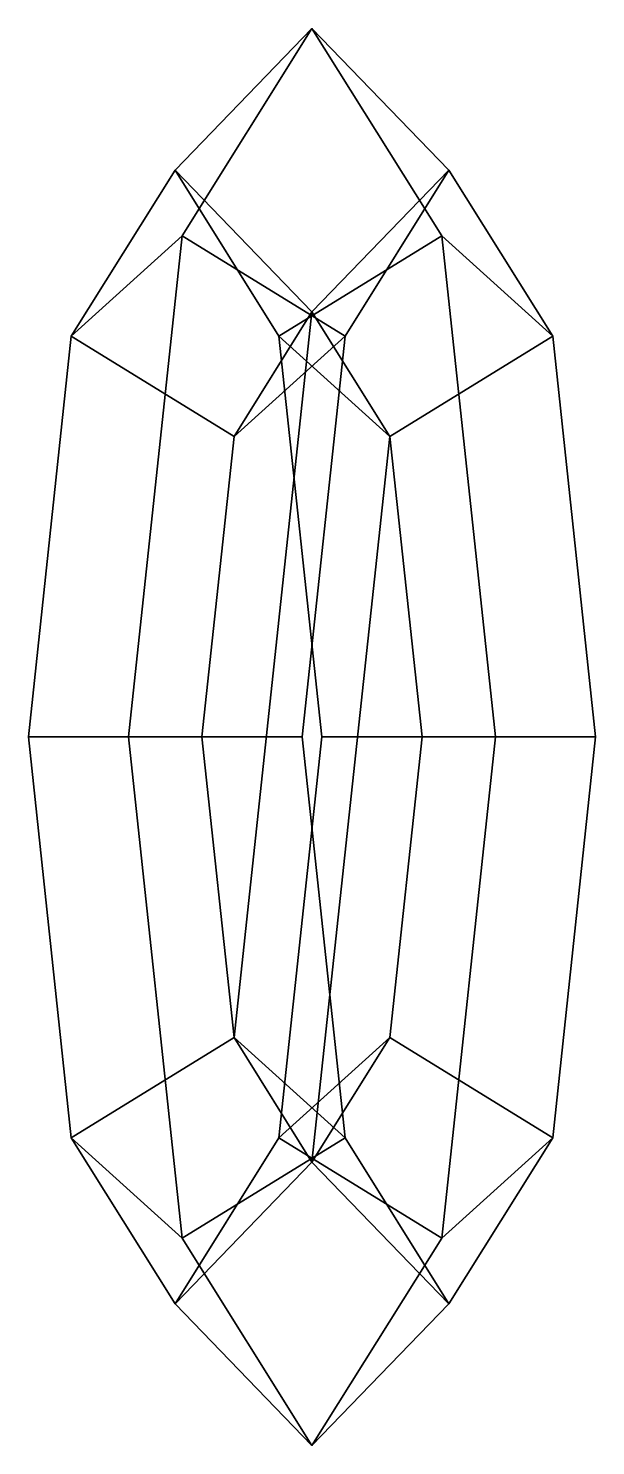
# Model space of a CAD drawing. Extents: x -0.89 to 0.89, y 2.11 to 2.81.
# Drawn here: x -0.89 to -0.61, y 2.11 to 2.81 of the extents above.
import ezdxf

# ---------------------------------------------------------------- set-up
doc = ezdxf.new("R2010")
doc.units = 0
doc.layers.add('WHEELS', color=2, linetype='CONTINUOUS')

msp = doc.modelspace()

# ---------------------------------------------------------------- linework, layer by layer
at = {"layer": 'WHEELS'}
for points in [[(-0.86886, 2.65799, -0.28687), (-0.81405, 2.70749, -0.22095), (-0.75, 2.81, -0.46), (-0.81761, 2.74, -0.47812)], [(-0.81761, 2.74, -0.47812), (-0.75, 2.81, -0.46), (-0.68595, 2.70749, -0.69905), (-0.76637, 2.65799, -0.66936)], [(-0.81405, 2.70749, -0.22095), (-0.73363, 2.65799, -0.25064), (-0.68239, 2.74, -0.44188), (-0.75, 2.81, -0.46)], [(-0.75, 2.81, -0.46), (-0.68239, 2.74, -0.44188), (-0.63114, 2.65799, -0.63313), (-0.68595, 2.70749, -0.69905)], [(-0.78843, 2.60849, -0.31657), (-0.86886, 2.65799, -0.28687), (-0.81761, 2.74, -0.47812), (-0.75, 2.67, -0.46)], [(-0.75, 2.67, -0.46), (-0.81761, 2.74, -0.47812), (-0.76637, 2.65799, -0.66936), (-0.71157, 2.60849, -0.60343)], [(-0.73363, 2.65799, -0.25064), (-0.78843, 2.60849, -0.31657), (-0.75, 2.67, -0.46), (-0.68239, 2.74, -0.44188)], [(-0.68239, 2.74, -0.44188), (-0.75, 2.67, -0.46), (-0.71157, 2.60849, -0.60343), (-0.63114, 2.65799, -0.63313)], [(-0.89008, 2.46, -0.20766), (-0.84059, 2.46, -0.12193), (-0.81405, 2.70749, -0.22095), (-0.86886, 2.65799, -0.28687)], [(-0.84059, 2.46, -0.12193), (-0.75485, 2.46, -0.17142), (-0.73363, 2.65799, -0.25064), (-0.81405, 2.70749, -0.22095)], [(-0.76637, 2.65799, -0.66936), (-0.68595, 2.70749, -0.69905), (-0.65941, 2.46, -0.79807), (-0.74515, 2.46, -0.74858)], [(-0.68595, 2.70749, -0.69905), (-0.63114, 2.65799, -0.63313), (-0.60992, 2.46, -0.71234), (-0.65941, 2.46, -0.79807)], [(-0.80435, 2.46, -0.25716), (-0.78843, 2.60849, -0.31657), (-0.75, 2.67, -0.46), (-0.78843, 2.31151, -0.31657)], [(-0.78843, 2.31151, -0.31657), (-0.75, 2.67, -0.46), (-0.78843, 2.60849, -0.31657), (-0.80435, 2.46, -0.25716)], [(-0.78843, 2.31151, -0.31657), (-0.75, 2.67, -0.46), (-0.71157, 2.60849, -0.60343), (-0.75, 2.25, -0.46)], [(-0.75, 2.25, -0.46), (-0.71157, 2.60849, -0.60343), (-0.75, 2.67, -0.46), (-0.78843, 2.31151, -0.31657)], [(-0.80435, 2.46, -0.25716), (-0.89008, 2.46, -0.20766), (-0.86886, 2.65799, -0.28687), (-0.78843, 2.60849, -0.31657)], [(-0.75485, 2.46, -0.17142), (-0.80435, 2.46, -0.25716), (-0.78843, 2.60849, -0.31657), (-0.73363, 2.65799, -0.25064)], [(-0.71157, 2.60849, -0.60343), (-0.76637, 2.65799, -0.66936), (-0.74515, 2.46, -0.74858), (-0.69565, 2.46, -0.66284)], [(-0.63114, 2.65799, -0.63313), (-0.71157, 2.60849, -0.60343), (-0.69565, 2.46, -0.66284), (-0.60992, 2.46, -0.71234)], [(-0.71157, 2.31151, -0.60343), (-0.69565, 2.46, -0.66284), (-0.71157, 2.60849, -0.60343), (-0.75, 2.25, -0.46)], [(-0.75, 2.25, -0.46), (-0.71157, 2.60849, -0.60343), (-0.69565, 2.46, -0.66284), (-0.71157, 2.31151, -0.60343)], [(-0.78843, 2.31151, -0.31657), (-0.86886, 2.26201, -0.28687), (-0.89008, 2.46, -0.20766), (-0.80435, 2.46, -0.25716)], [(-0.86886, 2.26201, -0.28687), (-0.81405, 2.21251, -0.22095), (-0.84059, 2.46, -0.12193), (-0.89008, 2.46, -0.20766)], [(-0.81405, 2.21251, -0.22095), (-0.73363, 2.26201, -0.25064), (-0.75485, 2.46, -0.17142), (-0.84059, 2.46, -0.12193)], [(-0.73363, 2.26201, -0.25064), (-0.78843, 2.31151, -0.31657), (-0.80435, 2.46, -0.25716), (-0.75485, 2.46, -0.17142)], [(-0.74515, 2.46, -0.74858), (-0.65941, 2.46, -0.79807), (-0.68595, 2.21251, -0.69905), (-0.76637, 2.26201, -0.66936)], [(-0.69565, 2.46, -0.66284), (-0.74515, 2.46, -0.74858), (-0.76637, 2.26201, -0.66936), (-0.71157, 2.31151, -0.60343)], [(-0.60992, 2.46, -0.71234), (-0.69565, 2.46, -0.66284), (-0.71157, 2.31151, -0.60343), (-0.63114, 2.26201, -0.63313)], [(-0.65941, 2.46, -0.79807), (-0.60992, 2.46, -0.71234), (-0.63114, 2.26201, -0.63313), (-0.68595, 2.21251, -0.69905)], [(-0.75, 2.25, -0.46), (-0.81761, 2.18, -0.47812), (-0.86886, 2.26201, -0.28687), (-0.78843, 2.31151, -0.31657)], [(-0.71157, 2.31151, -0.60343), (-0.76637, 2.26201, -0.66936), (-0.81761, 2.18, -0.47812), (-0.75, 2.25, -0.46)], [(-0.68239, 2.18, -0.44188), (-0.75, 2.25, -0.46), (-0.78843, 2.31151, -0.31657), (-0.73363, 2.26201, -0.25064)], [(-0.63114, 2.26201, -0.63313), (-0.71157, 2.31151, -0.60343), (-0.75, 2.25, -0.46), (-0.68239, 2.18, -0.44188)], [(-0.81761, 2.18, -0.47812), (-0.75, 2.11, -0.46), (-0.81405, 2.21251, -0.22095), (-0.86886, 2.26201, -0.28687)], [(-0.76637, 2.26201, -0.66936), (-0.68595, 2.21251, -0.69905), (-0.75, 2.11, -0.46), (-0.81761, 2.18, -0.47812)], [(-0.75, 2.11, -0.46), (-0.68239, 2.18, -0.44188), (-0.73363, 2.26201, -0.25064), (-0.81405, 2.21251, -0.22095)], [(-0.68595, 2.21251, -0.69905), (-0.63114, 2.26201, -0.63313), (-0.68239, 2.18, -0.44188), (-0.75, 2.11, -0.46)]]:
    msp.add_3dface(points, dxfattribs=at)

doc.saveas('drawing.dxf')
